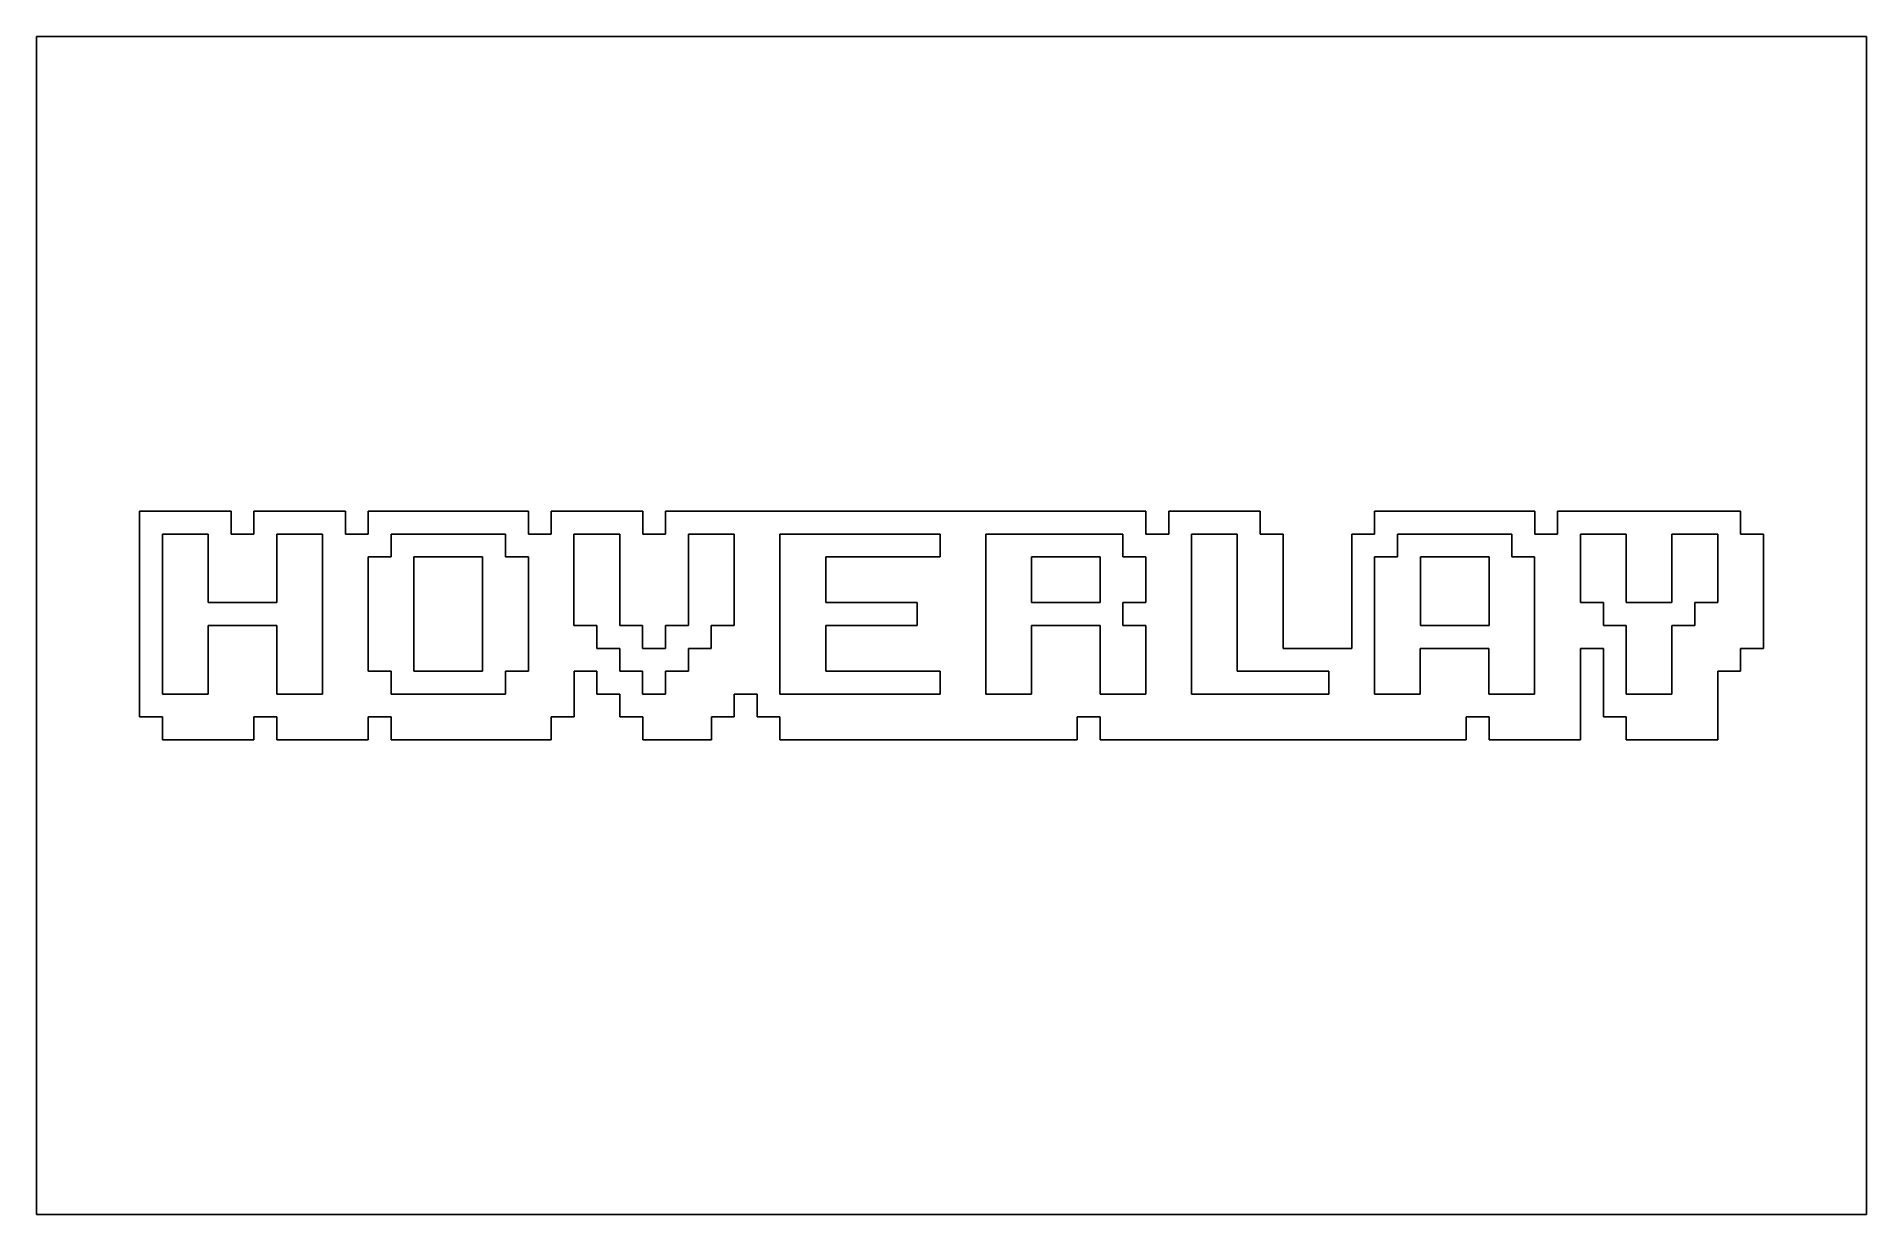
# Model space of a CAD drawing. Extents: x -160 to 160, y -103 to 103.
import ezdxf

# ---------------------------------------------------------------- set-up
doc = ezdxf.new("R2010")
doc.units = 0
doc.layers.add('EBENE_2', color=7, linetype='CONTINUOUS')

msp = doc.modelspace()

# ---------------------------------------------------------------- linework, layer by layer
at = {"layer": 'EBENE_2', "color": 250}
for points in [[(-160, -103), (-160, 103), (160, 103), (160, -103), (-160, -103)], [(-142, 20), (-142, -16)], [(-126, 20), (-142, 20)], [(-126, 16), (-126, 20)], [(-122, 20), (-122, 16)], [(-106, 20), (-122, 20)], [(-106, 16), (-106, 20)], [(-102, 20), (-102, 16)], [(-74, 20), (-102, 20)], [(-74, 16), (-74, 20)], [(-70, 20), (-70, 16)], [(-54, 20), (-70, 20)], [(-54, 16), (-54, 20)], [(-50, 20), (-50, 16)], [(34, 20), (-50, 20)], [(34, 16), (34, 20)], [(38, 20), (38, 16)], [(54, 20), (38, 20)], [(54, 16), (54, 20)], [(74, 20), (74, 16)], [(102, 20), (74, 20)], [(102, 16), (102, 20)], [(106, 20), (106, 16)], [(138, 20), (106, 20)], [(138, 16), (138, 20)], [(-138, 16), (-138, -12)], [(-130, 16), (-138, 16)], [(-130, 4), (-130, 16)], [(-122, 16), (-126, 16)], [(-118, 16), (-118, 4)], [(-110, 16), (-118, 16)], [(-110, -12), (-110, 16)], [(-102, 16), (-106, 16)], [(-98, 16), (-98, 12)], [(-78, 16), (-98, 16)], [(-78, 12), (-78, 16)], [(-70, 16), (-74, 16)], [(-66.02, 16), (-66.02, 0)], [(-58.02, 16), (-66.02, 16)], [(-58.02, 0), (-58.02, 16)], [(-50, 16), (-54, 16)], [(-46.02, 16), (-46.02, 0)], [(-38.02, 16), (-46.02, 16)], [(-38.02, 0), (-38.02, 16)], [(-30, 16), (-30, -12)], [(-2, 16), (-30, 16)], [(-2, 12), (-2, 16)], [(5.98, -12), (5.98, 16)], [(5.98, 16), (29.98, 16)], [(29.98, 16), (29.98, 12)], [(38, 16), (34, 16)], [(41.98, 16), (41.98, -12)], [(49.98, 16), (41.98, 16)], [(49.98, -8), (49.98, 16)], [(58, 16), (54, 16)], [(58, -4), (58, 16)], [(70, 16), (70, -4)], [(74, 16), (70, 16)], [(97.98, 16), (77.98, 16)], [(77.98, 16), (77.98, 12)], [(97.98, 12), (97.98, 16)], [(106, 16), (102, 16)], [(118, 16), (110, 16)], [(110, 16), (110, 4)], [(118, 4), (118, 16)], [(126, 16), (126, 4)], [(134, 16), (126, 16)], [(134, 4), (134, 16)], [(142, 16), (138, 16)], [(142, -4), (142, 16)], [(-102, 12), (-102, -8)], [(-98, 12), (-102, 12)], [(-94, 12), (-94, -8)], [(-82, 12), (-94, 12)], [(-82, -8), (-82, 12)], [(-74, 12), (-78, 12)], [(-74, -8), (-74, 12)], [(-22, 12), (-2, 12)], [(-22, 4), (-22, 12)], [(14, 12), (14, 4)], [(26, 12), (14, 12)], [(26, 4), (26, 12)], [(29.98, 12), (33.98, 12)], [(33.98, 12), (33.98, 4)], [(73.98, 12), (73.98, -12)], [(77.98, 12), (73.98, 12)], [(82, 12), (82, 0)], [(94, 12), (82, 12)], [(94, 0), (94, 12)], [(101.98, 12), (97.98, 12)], [(101.98, -12), (101.98, 12)], [(-118, 4), (-130, 4)], [(-6, 4), (-22, 4)], [(-6, 0), (-6, 4)], [(14, 4), (26, 4)], [(29.98, 4), (29.98, 0)], [(33.98, 4), (29.98, 4)], [(110, 4), (114, 4)], [(114, 4), (114, 0)], [(126, 4), (118, 4)], [(130, 4), (134, 4)], [(130, 0), (130, 4)], [(-130, 0), (-118, 0)], [(-130, -12), (-130, 0)], [(-118, 0), (-118, -12)], [(-66.02, 0), (-62.02, 0)], [(-62.02, 0), (-62.02, -4)], [(-54.02, 0), (-58.02, 0)], [(-54.02, -4), (-54.02, 0)], [(-50.02, 0), (-50.02, -4)], [(-46.02, 0), (-50.02, 0)], [(-42.02, 0), (-38.02, 0)], [(-42.02, -4), (-42.02, 0)], [(-22, 0), (-6, 0)], [(-22, -8), (-22, 0)], [(13.98, 0), (13.98, -12)], [(25.98, 0), (13.98, 0)], [(25.98, -12), (25.98, 0)], [(29.98, 0), (33.98, 0)], [(33.98, 0), (33.98, -12)], [(82, 0), (94, 0)], [(114, 0), (118, 0)], [(118, 0), (118, -12)], [(126, 0), (130, 0)], [(126, -12), (126, 0)], [(-62.02, -4), (-58.02, -4)], [(-58.02, -4), (-58.02, -8)], [(-50.02, -4), (-54.02, -4)], [(-46.02, -4), (-42.02, -4)], [(-46.02, -8), (-46.02, -4)], [(70, -4), (58, -4)], [(81.98, -4), (93.98, -4)], [(81.98, -12), (81.98, -4)], [(93.98, -4), (93.98, -12)], [(110, -4), (114, -4)], [(110, -20), (110, -4)], [(114, -4), (114, -16)], [(138, -4), (142, -4)], [(138, -8), (138, -4)], [(-102, -8), (-98, -8)], [(-98, -8), (-98, -12)], [(-94, -8), (-82, -8)], [(-78, -8), (-74, -8)], [(-78, -12), (-78, -8)], [(-66, -8), (-62, -8)], [(-66, -16), (-66, -8)], [(-62, -8), (-62, -12)], [(-58.02, -8), (-54.02, -8)], [(-54.02, -8), (-54.02, -12)], [(-50.02, -8), (-46.02, -8)], [(-50.02, -12), (-50.02, -8)], [(-2, -8), (-22, -8)], [(-2, -12), (-2, -8)], [(65.98, -8), (49.98, -8)], [(65.98, -12), (65.98, -8)], [(134, -8), (138, -8)], [(134, -20), (134, -8)], [(-138, -12), (-130, -12)], [(-118, -12), (-110, -12)], [(-98, -12), (-78, -12)], [(-62, -12), (-58, -12)], [(-58, -12), (-58, -16)], [(-54.02, -12), (-50.02, -12)], [(-38, -12), (-34, -12)], [(-38, -16), (-38, -12)], [(-34, -12), (-34, -16)], [(-30, -12), (-2, -12)], [(13.98, -12), (5.98, -12)], [(33.98, -12), (25.98, -12)], [(41.98, -12), (65.98, -12)], [(73.98, -12), (81.98, -12)], [(93.98, -12), (101.98, -12)], [(118, -12), (126, -12)], [(-142, -16), (-138, -16)], [(-138, -16), (-138, -20)], [(-122, -16), (-118, -16)], [(-122, -20), (-122, -16)], [(-118, -16), (-118, -20)], [(-102, -16), (-98, -16)], [(-102, -20), (-102, -16)], [(-98, -16), (-98, -20)], [(-70, -16), (-66, -16)], [(-70, -20), (-70, -16)], [(-58, -16), (-54, -16)], [(-54, -16), (-54, -20)], [(-42, -16), (-38, -16)], [(-42, -20), (-42, -16)], [(-34, -16), (-30, -16)], [(-30, -16), (-30, -20)], [(22, -16), (26, -16)], [(22, -20), (22, -16)], [(26, -16), (26, -20)], [(90, -16), (94, -16)], [(90, -20), (90, -16)], [(94, -16), (94, -20)], [(114, -16), (118, -16)], [(118, -16), (118, -20)], [(-138, -20), (-122, -20)], [(-118, -20), (-102, -20)], [(-98, -20), (-70, -20)], [(-54, -20), (-42, -20)], [(-30, -20), (22, -20)], [(26, -20), (90, -20)], [(94, -20), (110, -20)], [(118, -20), (134, -20)]]:
    msp.add_lwpolyline(points, dxfattribs=at)

doc.saveas('drawing.dxf')
